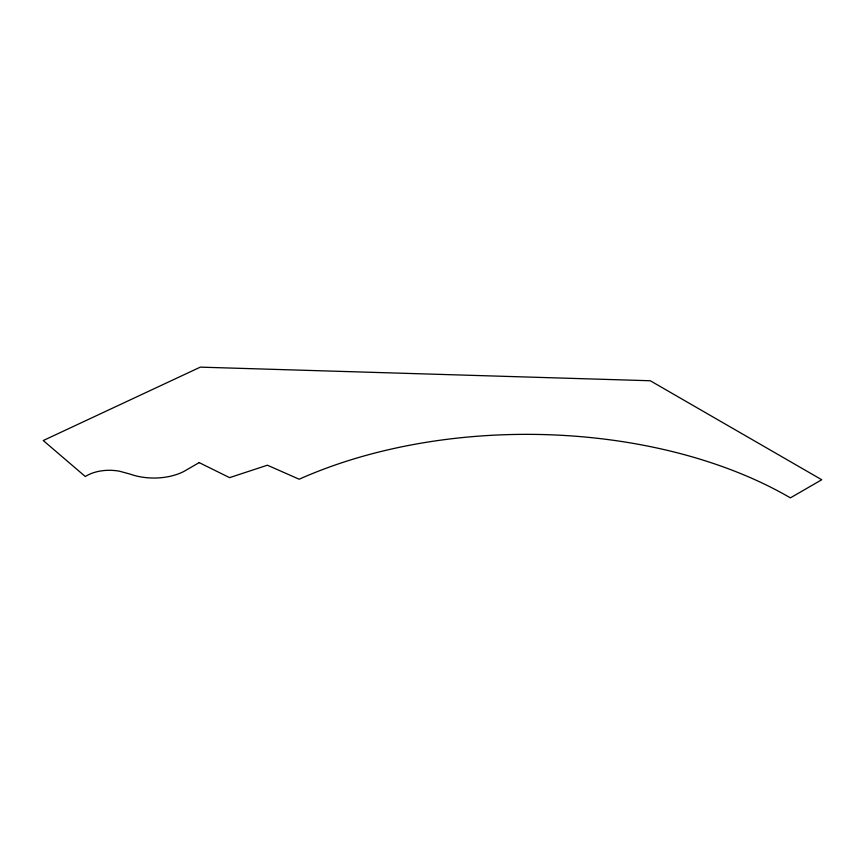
<?xml version="1.0" encoding="UTF-8"?>
<svg xmlns="http://www.w3.org/2000/svg" width="865" height="865" viewBox="0 0 865 865"><rect width="100%" height="100%" fill="white"/><g stroke="black" fill="none" stroke-linecap="round" stroke-linejoin="round"><path stroke-width="1.3" d="M199.166 462.613L183.639 471.576A44.98 25.972 0 0 1 130.312 474.161L119.651 471.252A32.297 18.652 0 0 0 85.311 476.529L43.25 440.534L200.312 367.138L650.264 380.751L821.75 479.751L790.383 497.862A371.42 214.434 0 0 0 299.171 479.221L267.382 465.208L229.593 477.642L199.166 462.613"/></g></svg>
